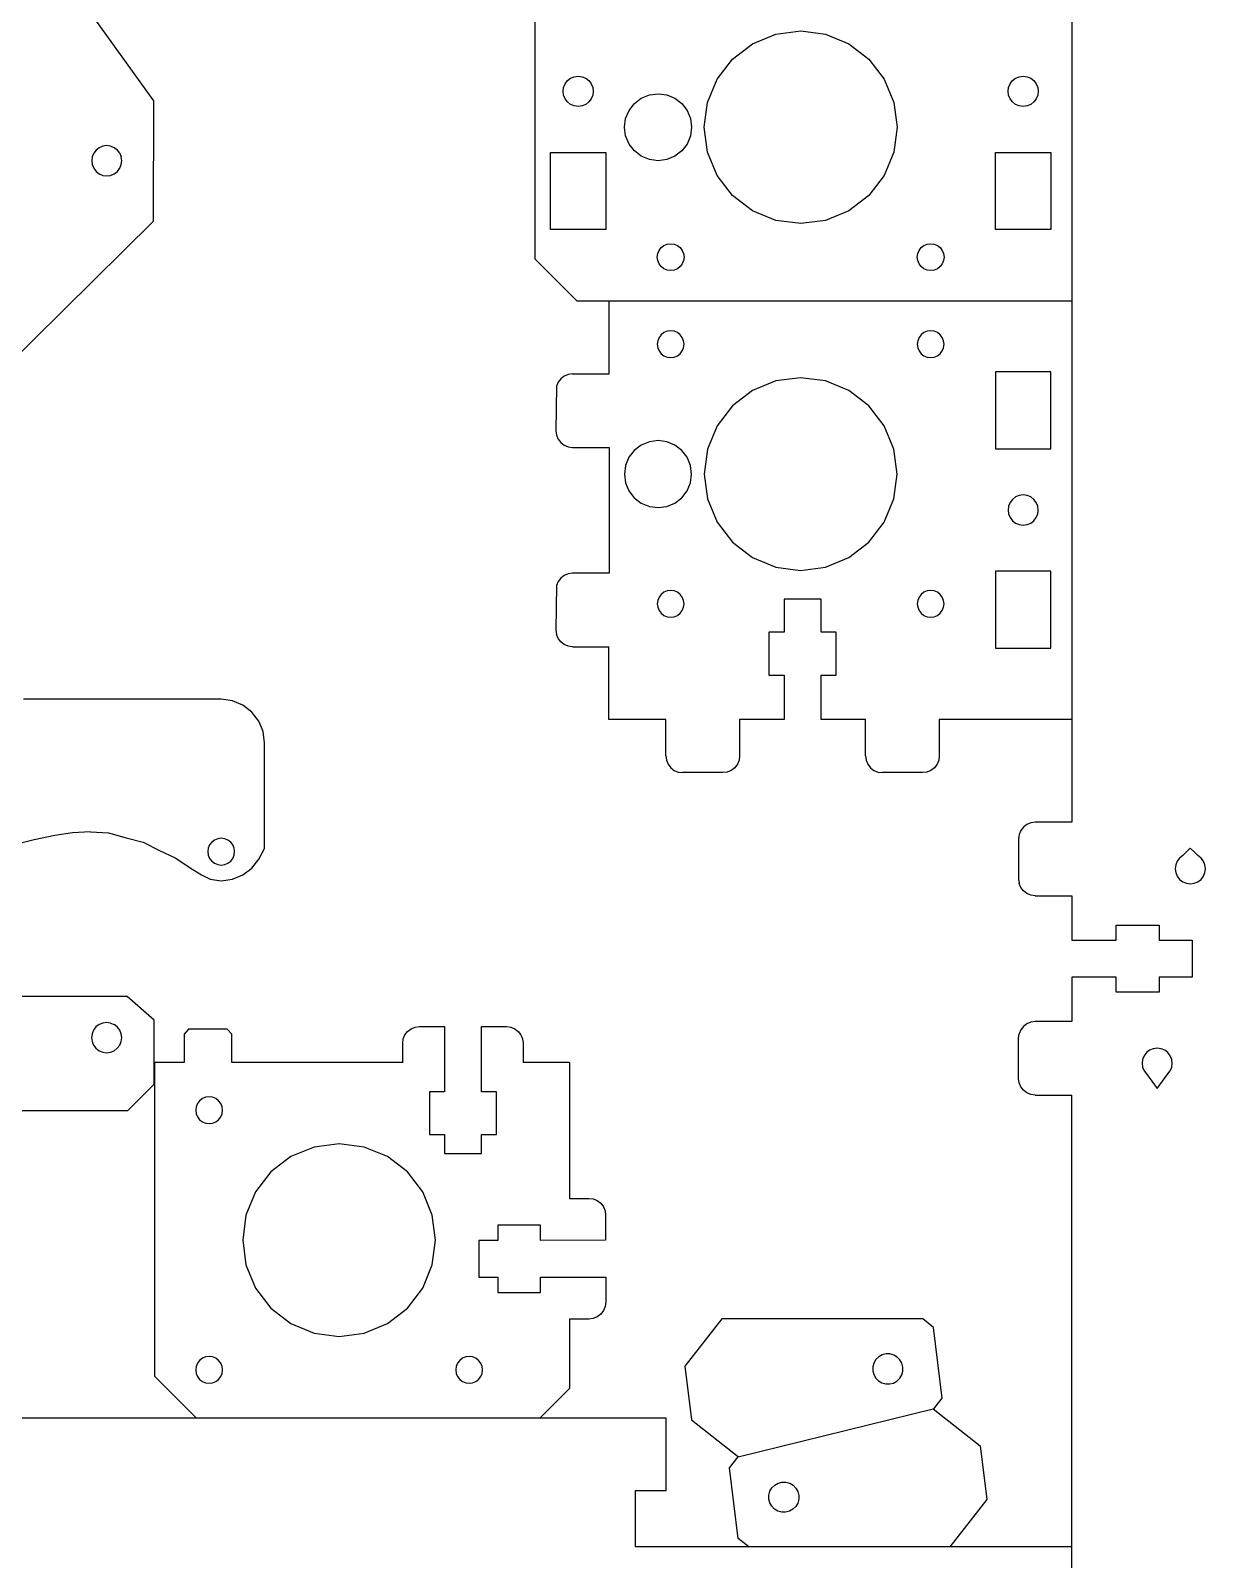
# Model space of a CAD drawing. Extents: x -217 to 655, y -133 to 416.
# Drawn here: x 27.8 to 167.9, y 43.9 to 226.1 of the extents above; entities that cross this region are included whole.
import ezdxf

# ---------------------------------------------------------------- set-up
doc = ezdxf.new("R2010")
doc.units = 0
doc.layers.add('Layer_1', color=7, linetype='CONTINUOUS')

msp = doc.modelspace()

# ---------------------------------------------------------------- linework, layer by layer
at = {"layer": 'Layer_1', "color": 4}
for points in [[(-0.573953, 160.890657), (42.443496, 203.386183), (42.514924, 217.700212), (28.047084, 237.8526), (28.06492, 291.423966), (42.362668, 305.755973), (42.362668, 317.578149), (39.368657, 320.740223)], [(-15.843218, 97.3976), (39.376548, 97.3976), (42.519637, 100.54068), (42.519637, 108.1729), (39.311905, 111.007315), (1.108617, 111.007315)]]:
    msp.add_lwpolyline(points, dxfattribs=at)
at = {"layer": 'Layer_1', "color": 5}
for points in [[(103.529189, 243.805985), (87.904323, 243.805985), (87.904323, 198.895963), (92.904285, 193.905964), (151.9038, 193.905964)], [(92.408824, 185.19305), (96.7588, 185.19305), (96.7588, 193.936116)], [(90.67677, 184.195084), (90.476984, 183.713697), (90.408884, 178.406649), (90.476984, 177.89007)], [(90.994608, 184.608483), (90.67677, 184.195084)], [(91.408854, 184.925644), (90.994608, 184.608483)], [(91.8912, 185.125062), (91.408854, 184.925644)], [(92.408824, 185.19305), (91.8912, 185.125062)], [(90.476984, 177.89007), (90.67677, 177.408683)], [(90.67677, 177.408683), (90.994608, 176.995256)], [(90.994608, 176.995256), (91.408854, 176.678066)], [(91.408854, 176.678066), (91.8912, 176.478676)], [(91.8912, 176.478676), (92.408824, 176.410689), (96.7588, 176.410689)], [(96.7588, 176.410689), (96.7588, 171.121252), (96.7588, 166.730072), (96.7588, 161.440635)], [(90.67677, 160.442669), (90.476984, 159.961282), (90.408884, 154.654263), (90.476984, 154.137683)], [(90.994608, 160.856068), (90.67677, 160.442669)], [(91.408854, 161.173257), (90.994608, 160.856068)], [(91.8912, 161.372647), (91.408854, 161.173257)], [(92.408824, 161.440635), (91.8912, 161.372647)], [(96.7588, 161.440635), (92.408824, 161.440635)], [(117.627741, 158.327619), (117.627741, 154.385511)], [(122.027727, 158.327619), (117.627741, 158.327619)], [(122.027727, 154.385511), (122.027727, 158.327619)], [(90.67677, 153.656268), (90.476984, 154.137683)], [(90.994608, 153.242869), (90.67677, 153.656268)], [(91.408854, 152.92568), (90.994608, 153.242869)], [(115.827756, 154.385511), (115.827756, 149.29569)], [(117.627741, 154.385511), (115.827756, 154.385511)], [(123.827712, 149.29569), (123.827712, 154.385511), (122.027727, 154.385511)], [(91.8912, 152.72629), (91.408854, 152.92568)], [(92.408824, 152.658274), (91.8912, 152.72629)], [(92.408824, 152.658274), (96.7588, 152.658274)], [(103.527863, 144.006309), (96.734545, 144.006309), (96.734545, 152.660831)], [(115.827756, 149.29569), (117.627741, 149.29569), (117.627741, 144.006309)], [(122.027727, 149.29569), (123.827712, 149.29569)], [(122.027727, 144.006309), (122.027727, 149.29569)], [(34.946706, 130.617043), (37.109279, 130.507846), (39.209382, 129.88274), (41.236381, 129.361544), (43.179653, 128.390442), (45.028558, 127.499783), (47.133578, 126.121545), (48.172378, 125.472101), (49.191243, 124.959379), (50.5294, 124.783547), (51.867565, 124.959379), (53.114521, 125.474833), (54.185366, 126.294889), (55.006974, 127.363554), (55.679436, 128.60805), (55.699728, 141.232268), (55.523531, 142.567963), (55.006982, 143.812366), (54.185374, 144.881031), (53.11453, 145.70109), (51.867573, 146.216634), (50.53041, 146.428275), (26.939113, 146.42884)], [(103.527863, 139.664997), (103.527863, 144.006309)], [(117.627741, 144.006309), (112.327777, 144.006309)], [(112.327777, 144.006309), (112.327777, 139.664997)], [(127.327691, 144.006309), (122.027727, 144.006309)], [(127.327691, 139.664997), (127.327691, 144.006309)], [(151.916217, 143.992565), (136.113833, 143.992565)], [(136.127606, 144.006309), (136.127606, 139.664997)], [(103.527863, 139.664997), (103.596019, 139.14839)], [(103.596019, 139.14839), (103.795805, 138.666975)], [(103.795805, 138.666975), (104.113643, 138.253604)], [(112.059836, 138.666975), (111.742025, 138.253604)], [(112.259649, 139.14839), (112.059836, 138.666975)], [(112.327777, 139.664997), (112.259649, 139.14839)], [(127.327691, 139.664997), (127.395819, 139.14839)], [(127.395819, 139.14839), (127.595633, 138.666975)], [(127.595633, 138.666975), (127.913443, 138.253604)], [(135.859607, 138.666975), (135.541797, 138.253604)], [(136.059421, 139.14839), (135.859607, 138.666975)], [(136.127606, 139.664997), (136.059421, 139.14839)], [(104.113643, 138.253604), (104.527861, 137.936386)], [(104.527861, 137.936386), (105.010207, 137.736996)], [(105.010207, 137.736996), (105.527859, 137.668981)], [(110.845433, 137.736996), (110.32781, 137.668981), (105.527859, 137.668981)], [(111.327808, 137.936386), (110.845433, 137.736996)], [(111.742025, 138.253604), (111.327808, 137.936386)], [(127.913443, 138.253604), (128.327661, 137.936386)], [(128.327661, 137.936386), (128.810035, 137.736996)], [(128.810035, 137.736996), (129.327659, 137.668981)], [(134.645262, 137.736996), (134.12761, 137.668981), (129.327659, 137.668981)], [(135.127579, 137.936386), (134.645262, 137.736996)], [(135.541797, 138.253604), (135.127579, 137.936386)], [(146.157894, 131.182224), (145.840055, 130.768825)], [(146.572111, 131.499414), (146.157894, 131.182224)], [(147.054485, 131.698804), (146.572111, 131.499414)], [(147.572109, 131.766848), (147.054485, 131.698804)], [(151.922057, 131.766848), (147.572109, 131.766848)], [(34.946714, 130.617275), (34.946714, 130.617275), (32.784138, 130.508077), (30.684035, 130.18756), (28.211089, 129.674085), (26.488751, 129.201337), (25.644701, 128.754193), (24.300417, 127.804603), (23.376481, 126.646414), (21.806131, 124.788615), (20.168469, 123.63788), (18.478147, 122.647683), (16.749821, 121.835961), (14.998144, 121.220632), (13.237774, 120.819625), (11.483363, 120.650871), (9.74957, 120.732289), (8.051044, 121.081813), (6.402443, 121.717363), (4.818422, 122.656867), (3.313636, 123.918256), (1.902739, 125.519452), (0.600385, 127.478382), (-0.578767, 129.812975)], [(145.640298, 130.28741), (145.572113, 129.770803), (145.572113, 124.980419), (145.640298, 124.463811)], [(145.840055, 130.768825), (145.640298, 130.28741)], [(145.840055, 123.982425), (145.640298, 124.463811)], [(146.157894, 123.569026), (145.840055, 123.982425)], [(146.572111, 123.251836), (146.157894, 123.569026)], [(147.054485, 123.052418), (146.572111, 123.251836)], [(147.572109, 122.984402), (147.054485, 123.052418)], [(147.572109, 122.984402), (151.922057, 122.984402)], [(151.922057, 122.984402), (151.922057, 117.695022)], [(157.222049, 117.695022), (157.222049, 119.491423)], [(157.222049, 119.491423), (162.321974, 119.491423)], [(162.321974, 119.491423), (162.321974, 117.695022)], [(151.922057, 117.695022), (157.222049, 117.695022)], [(162.321974, 117.695022), (166.271928, 117.695022)], [(166.271928, 117.695022), (166.271928, 113.303813)], [(151.922057, 113.303813), (151.922057, 108.014404)], [(157.222049, 113.303813), (151.922057, 113.303813)], [(157.222049, 111.507384), (157.222049, 113.303813)], [(166.271928, 113.303813), (162.321974, 113.303813)], [(162.321974, 113.303813), (162.321974, 111.507384)], [(162.321974, 111.507384), (157.222049, 111.507384)], [(146.572111, 107.746999), (146.157894, 107.429781)], [(147.054485, 107.946389), (146.572111, 107.746999)], [(147.572109, 108.014404), (147.054485, 107.946389)], [(151.922057, 108.014404), (147.572109, 108.014404)], [(72.15663, 103.123942), (51.783178, 103.123942), (51.786, 106.510609), (51.217943, 107.075053), (46.643036, 107.075053), (46.115817, 106.49297), (46.115817, 103.123942), (42.557644, 103.123942), (42.557644, 65.758792), (47.557605, 60.768765)], [(72.159424, 103.100007), (72.159424, 105.406637), (72.227468, 105.924289), (72.42683, 106.406635), (72.744048, 106.820853), (73.157419, 107.138663), (73.638833, 107.338477), (74.155441, 107.406605), (77.15346, 107.409992), (77.157411, 99.636999), (75.357426, 99.636999), (75.357426, 94.547206), (77.157411, 94.547206), (77.157411, 92.298431), (81.557368, 92.298431), (81.557368, 94.547206), (83.357381, 94.547206), (83.357381, 99.636999), (81.557368, 99.636999), (81.548901, 107.41637), (84.53453, 107.419192), (85.05111, 107.351035), (85.532553, 107.15125), (85.945924, 106.833412), (86.263141, 106.419194), (86.462503, 105.936848), (86.530547, 105.419196), (86.530547, 103.099866)], [(145.640298, 100.711396), (145.572113, 101.228004), (145.572113, 106.018388), (145.640298, 106.534996)], [(145.840055, 107.01641), (145.640298, 106.534996)], [(146.157894, 107.429781), (145.840055, 107.01641)], [(92.056458, 103.123942), (86.556511, 103.123942)], [(92.056458, 103.123942), (92.056458, 86.9164)], [(145.840055, 100.229982), (145.640298, 100.711396)], [(146.157894, 99.816611), (145.840055, 100.229982)], [(146.572111, 99.499421), (146.157894, 99.816611)], [(147.054485, 99.300003), (146.572111, 99.499421)], [(147.572109, 99.231988), (147.054485, 99.300003)], [(147.572109, 99.231988), (151.922057, 99.231988)], [(92.044435, 86.927), (94.351066, 86.927), (94.868718, 86.858956), (95.351064, 86.659594), (95.765281, 86.342377), (96.083092, 85.929006), (96.282905, 85.447591), (96.351034, 84.930983), (96.35442, 81.932965), (88.581428, 81.929014), (88.581428, 83.728999), (83.491634, 83.728999), (83.491634, 81.929014), (81.24286, 81.929014), (81.24286, 77.529056), (83.491634, 77.529056), (83.491634, 75.729043), (88.581428, 75.729043), (88.581428, 77.529056), (96.360798, 77.537523), (96.363621, 74.551894), (96.295464, 74.035315), (96.095679, 73.553872), (95.77784, 73.140501), (95.363623, 72.823283), (94.881277, 72.623921), (94.363625, 72.555877), (92.044294, 72.555877)], [(92.056458, 72.545193), (92.056458, 64.261773)], [(135.467658, 61.85216), (136.46849, 63.108784), (135.443137, 71.546625), (134.150214, 72.561445), (129.272928, 72.572018), (110.202897, 72.559464), (105.797762, 66.924102), (106.574305, 60.538454), (112.200905, 56.122134)], [(88.557298, 60.768765), (92.057248, 64.261773)], [(113.422234, 45.401935), (112.149569, 46.382287), (111.124215, 54.820128), (112.136459, 56.115069)]]:
    msp.add_lwpolyline(points, dxfattribs=at)
at = {"layer": 'Layer_1', "color": 2}
for points in [[(151.922057, 243.809747), (151.922057, 131.766848)], [(151.922057, -17.035158), (151.922057, 99.231988)], [(99.895406, 52.10474), (103.578773, 52.10474)], [(99.895406, 45.404785), (99.895406, 52.10474)], [(151.981831, 45.404785), (99.895406, 45.404785)]]:
    msp.add_lwpolyline(points, dxfattribs=at)
at = {"layer": 'Layer_1', "color": 7}
for points in [[(116.627659, 225.650488), (119.604059, 226.041592)], [(119.604059, 226.041592), (122.580459, 225.650488)], [(111.472418, 222.680043), (113.85412, 224.503961)], [(113.85412, 224.503961), (116.627659, 225.650488)], [(122.580459, 225.650488), (125.354026, 224.503961)], [(125.354026, 224.503961), (127.735728, 222.680043)], [(109.644832, 220.303083), (111.472418, 222.680043)], [(127.735728, 222.680043), (129.563286, 220.303083)], [(92.183404, 220.413206), (92.61797, 220.592812)], [(92.61797, 220.592812), (93.084258, 220.654083)], [(93.084258, 220.654083), (93.550602, 220.592812)], [(93.550602, 220.592812), (93.985139, 220.413206)], [(145.222979, 220.413206), (145.657516, 220.592812)], [(145.657516, 220.592812), (146.123832, 220.654083)], [(146.123832, 220.654083), (146.590148, 220.592812)], [(146.590148, 220.592812), (147.024714, 220.413206)], [(91.282551, 218.85596), (91.343963, 219.321345)], [(91.343963, 218.390576), (91.282551, 218.85596)], [(91.343963, 219.321345), (91.523936, 219.755007)], [(91.523936, 219.755007), (91.810278, 220.127428)], [(91.810278, 220.127428), (92.183404, 220.413206)], [(93.985139, 220.413206), (94.358265, 220.127428)], [(94.358265, 220.127428), (94.644608, 219.755007)], [(94.644608, 219.755007), (94.824609, 219.321345)], [(94.824609, 219.321345), (94.885993, 218.85596)], [(94.885993, 218.85596), (94.824609, 218.390576)], [(108.496018, 217.535019), (109.644832, 220.303083)], [(129.563286, 220.303083), (130.712128, 217.535019)], [(144.322125, 218.85596), (144.383509, 219.321345)], [(144.383509, 218.390576), (144.322125, 218.85596)], [(144.383509, 219.321345), (144.56351, 219.755007)], [(144.56351, 219.755007), (144.849853, 220.127428)], [(144.849853, 220.127428), (145.222979, 220.413206)], [(147.024714, 220.413206), (147.397811, 220.127428)], [(147.397811, 220.127428), (147.684182, 219.755007)], [(147.684182, 219.755007), (147.864184, 219.321345)], [(147.864184, 219.321345), (147.925539, 218.85596)], [(147.925539, 218.85596), (147.864184, 218.390576)], [(91.523936, 217.956885), (91.343963, 218.390576)], [(91.810278, 217.584493), (91.523936, 217.956885)], [(92.183404, 217.298743), (91.810278, 217.584493)], [(92.61797, 217.119108), (92.183404, 217.298743)], [(93.084258, 217.057838), (92.61797, 217.119108)], [(93.550602, 217.119108), (93.084258, 217.057838)], [(93.985139, 217.298743), (93.550602, 217.119108)], [(94.358265, 217.584493), (93.985139, 217.298743)], [(94.644608, 217.956885), (94.358265, 217.584493)], [(94.824609, 218.390576), (94.644608, 217.956885)], [(99.140126, 216.560562), (99.775803, 217.38736)], [(99.775803, 217.38736), (100.60421, 218.021711)], [(100.60421, 218.021711), (101.56893, 218.420548)], [(101.56893, 218.420548), (102.604206, 218.556579)], [(102.604206, 218.556579), (103.639482, 218.420548)], [(103.639482, 218.420548), (104.604174, 218.021711)], [(104.604174, 218.021711), (105.432609, 217.38736)], [(105.432609, 217.38736), (106.068286, 216.560562)], [(108.104153, 214.564546), (108.496018, 217.535019)], [(130.712128, 217.535019), (131.103965, 214.564546)], [(144.56351, 217.956885), (144.383509, 218.390576)], [(144.849853, 217.584493), (144.56351, 217.956885)], [(145.222979, 217.298743), (144.849853, 217.584493)], [(145.657516, 217.119108), (145.222979, 217.298743)], [(146.123832, 217.057838), (145.657516, 217.119108)], [(147.024714, 217.298743), (146.590148, 217.119108), (146.123832, 217.057838)], [(147.397811, 217.584493), (147.024714, 217.298743)], [(147.684182, 217.956885), (147.397811, 217.584493)], [(147.864184, 218.390576), (147.684182, 217.956885)], [(98.604242, 214.564546), (98.740527, 215.597761)], [(98.740527, 215.597761), (99.140126, 216.560562)], [(106.068286, 216.560562), (106.467856, 215.597761)], [(106.467856, 215.597761), (106.60417, 214.564546)], [(98.740527, 213.53133), (98.604242, 214.564546)], [(99.140126, 212.568557), (98.740527, 213.53133)], [(106.467856, 213.53133), (106.068286, 212.568557)], [(106.60417, 214.564546), (106.467856, 213.53133)], [(108.496018, 211.5941), (108.104153, 214.564546)], [(131.103965, 214.564546), (130.712128, 211.5941)], [(38.439765, 211.479018), (38.154269, 211.851806), (37.782215, 212.137866), (37.348947, 212.317698), (36.884015, 212.379025), (36.419082, 212.317698), (35.985842, 212.137866), (35.613761, 211.851806), (35.328293, 211.479018), (35.148828, 211.044904), (35.087614, 210.57904), (35.148828, 210.113148), (35.328293, 209.679033), (35.613761, 209.306246), (35.985842, 209.020214), (36.419082, 208.840382)], [(38.439765, 211.479018), (38.61923, 211.044904)], [(89.78429, 211.570563), (96.384254, 211.570563)], [(89.78429, 202.388943), (89.78429, 211.570563)], [(96.384254, 211.570563), (96.384254, 202.388943)], [(99.775803, 211.741787), (99.140126, 212.568557)], [(100.60421, 211.10738), (99.775803, 211.741787)], [(105.432609, 211.741787), (104.604174, 211.10738)], [(106.068286, 212.568557), (105.432609, 211.741787)], [(109.644832, 208.826036), (108.496018, 211.5941)], [(130.712128, 211.5941), (129.563286, 208.826036)], [(142.823864, 211.570563), (149.423828, 211.570563)], [(142.823864, 202.388943), (142.823864, 211.570563)], [(149.423828, 211.570563), (149.423828, 202.388943)], [(36.419082, 208.840382), (36.884015, 208.779055), (37.348947, 208.840382), (37.782215, 209.020214), (38.154269, 209.306246), (38.407535, 209.645421), (38.439765, 209.679033), (38.61923, 210.113148), (38.680415, 210.57904), (38.61923, 211.044904)], [(101.56893, 210.708572), (100.60421, 211.10738)], [(102.604206, 210.572569), (101.56893, 210.708572)], [(103.639482, 210.708572), (102.604206, 210.572569)], [(104.604174, 211.10738), (103.639482, 210.708572)], [(111.472418, 206.449104), (109.644832, 208.826036)], [(129.563286, 208.826036), (127.735728, 206.449104)], [(113.85412, 204.625187), (111.472418, 206.449104)], [(127.735728, 206.449104), (125.354026, 204.625187)], [(116.627659, 203.478603), (113.85412, 204.625187)], [(125.354026, 204.625187), (122.580459, 203.478603)], [(96.384254, 202.388943), (89.78429, 202.388943)], [(119.604059, 203.087556), (116.627659, 203.478603)], [(122.580459, 203.478603), (119.604059, 203.087556)], [(149.423828, 202.388943), (142.823864, 202.388943)], [(102.972816, 200.224665), (103.304202, 200.478439)], [(103.304202, 200.478439), (103.690084, 200.637923)], [(103.690084, 200.637923), (104.104189, 200.692336)], [(104.104189, 200.692336), (104.518293, 200.637923)], [(104.518293, 200.637923), (104.904176, 200.478439)], [(104.904176, 200.478439), (105.235561, 200.224665)], [(133.972585, 200.224665), (134.303942, 200.478439)], [(134.303942, 200.478439), (134.689825, 200.637923)], [(134.689825, 200.637923), (135.103929, 200.692336)], [(135.103929, 200.692336), (135.518034, 200.637923)], [(135.518034, 200.637923), (135.903916, 200.478439)], [(135.903916, 200.478439), (136.235273, 200.224665)], [(102.504186, 199.09555), (102.558712, 199.508837)], [(102.558712, 198.682264), (102.504186, 199.09555)], [(102.558712, 199.508837), (102.718562, 199.893929)], [(102.718562, 198.297172), (102.558712, 198.682264)], [(102.718562, 199.893929), (102.972816, 200.224665)], [(105.235561, 200.224665), (105.489815, 199.893929)], [(105.489815, 199.893929), (105.649666, 199.508837)], [(105.649666, 198.682264), (105.489815, 198.297172)], [(105.649666, 199.508837), (105.704191, 199.09555)], [(105.704191, 199.09555), (105.649666, 198.682264)], [(133.503955, 199.09555), (133.55848, 199.508837)], [(133.55848, 198.682264), (133.503955, 199.09555)], [(133.55848, 199.508837), (133.718331, 199.893929)], [(133.718331, 198.297172), (133.55848, 198.682264)], [(133.718331, 199.893929), (133.972585, 200.224665)], [(136.235273, 200.224665), (136.489556, 199.893929)], [(136.489556, 199.893929), (136.649406, 199.508837)], [(136.649406, 198.682264), (136.489556, 198.297172)], [(136.649406, 199.508837), (136.703932, 199.09555)], [(136.703932, 199.09555), (136.649406, 198.682264)], [(102.972816, 197.966436), (102.718562, 198.297172)], [(103.304202, 197.71269), (102.972816, 197.966436)], [(103.690084, 197.55315), (103.304202, 197.71269)], [(104.104189, 197.498737), (103.690084, 197.55315)], [(104.518293, 197.55315), (104.104189, 197.498737)], [(104.904176, 197.71269), (104.518293, 197.55315)], [(105.235561, 197.966436), (104.904176, 197.71269)], [(105.489815, 198.297172), (105.235561, 197.966436)], [(133.972585, 197.966436), (133.718331, 198.297172)], [(134.303942, 197.71269), (133.972585, 197.966436)], [(134.689825, 197.55315), (134.303942, 197.71269)], [(135.103929, 197.498737), (134.689825, 197.55315)], [(135.518034, 197.55315), (135.103929, 197.498737)], [(135.903916, 197.71269), (135.518034, 197.55315)], [(136.235273, 197.966436), (135.903916, 197.71269)], [(136.489556, 198.297172), (136.235273, 197.966436)], [(102.717236, 189.51515), (102.557385, 189.130002)], [(102.97149, 189.845858), (102.717236, 189.51515)], [(103.302875, 190.099604), (102.97149, 189.845858)], [(103.688758, 190.259116), (103.302875, 190.099604)], [(104.102862, 190.313529), (103.688758, 190.259116)], [(104.516967, 190.259116), (104.102862, 190.313529)], [(104.902849, 190.099604), (104.516967, 190.259116)], [(105.234235, 189.845858), (104.902849, 190.099604)], [(105.488489, 189.51515), (105.234235, 189.845858)], [(105.648339, 189.130002), (105.488489, 189.51515)], [(133.716976, 189.51515), (133.557154, 189.130002)], [(133.971259, 189.845858), (133.716976, 189.51515)], [(134.302616, 190.099604), (133.971259, 189.845858)], [(134.688498, 190.259116), (134.302616, 190.099604)], [(135.102603, 190.313529), (134.688498, 190.259116)], [(135.516707, 190.259116), (135.102603, 190.313529)], [(135.902618, 190.099604), (135.516707, 190.259116)], [(136.233975, 189.845858), (135.902618, 190.099604)], [(136.488229, 189.51515), (136.233975, 189.845858)], [(136.64808, 189.130002), (136.488229, 189.51515)], [(102.557385, 189.130002), (102.50286, 188.716744)], [(102.50286, 188.716744), (102.557385, 188.303486)], [(102.557385, 188.303486), (102.717236, 187.918337)], [(102.717236, 187.918337), (102.97149, 187.587629)], [(105.234235, 187.587629), (105.488489, 187.918337)], [(105.488489, 187.918337), (105.648339, 188.303486)], [(105.702865, 188.716744), (105.648339, 189.130002)], [(105.648339, 188.303486), (105.702865, 188.716744)], [(133.557154, 189.130002), (133.502629, 188.716744)], [(133.502629, 188.716744), (133.557154, 188.303486)], [(133.557154, 188.303486), (133.716976, 187.918337)], [(133.716976, 187.918337), (133.971259, 187.587629)], [(136.233975, 187.587629), (136.488229, 187.918337)], [(136.488229, 187.918337), (136.64808, 188.303486)], [(136.702577, 188.716744), (136.64808, 189.130002)], [(136.64808, 188.303486), (136.702577, 188.716744)], [(102.97149, 187.587629), (103.302875, 187.333883)], [(103.302875, 187.333883), (103.688758, 187.174371)], [(103.688758, 187.174371), (104.102862, 187.119958)], [(104.102862, 187.119958), (104.516967, 187.174371)], [(104.516967, 187.174371), (104.902849, 187.333883)], [(104.902849, 187.333883), (105.234235, 187.587629)], [(133.971259, 187.587629), (134.302616, 187.333883)], [(134.302616, 187.333883), (134.688498, 187.174371)], [(134.688498, 187.174371), (135.102603, 187.119958)], [(135.102603, 187.119958), (135.516707, 187.174371)], [(135.516707, 187.174371), (135.902618, 187.333883)], [(135.902618, 187.333883), (136.233975, 187.587629)], [(116.626361, 184.333691), (113.852793, 183.187107)], [(119.602761, 184.724738), (116.626361, 184.333663)], [(122.579133, 184.333691), (119.602761, 184.724738)], [(125.3527, 183.187107), (122.579133, 184.333691)], [(142.822538, 185.423323), (142.822538, 176.241731)], [(149.422474, 185.423323), (142.822538, 185.423323)], [(149.422474, 176.241731), (149.422474, 185.423323)], [(113.852793, 183.187107), (111.471092, 181.363218)], [(127.734401, 181.363218), (125.3527, 183.187107)], [(111.471092, 181.363218), (109.643505, 178.986229)], [(129.56196, 178.986229), (127.734401, 181.363218)], [(109.643505, 178.986229), (108.494692, 176.218194)], [(130.710802, 176.218194), (129.56196, 178.986229)], [(101.567604, 177.103694), (100.602883, 176.704914)], [(102.602879, 177.239754), (101.567604, 177.103694)], [(103.638155, 177.103694), (102.602879, 177.239754)], [(105.431282, 176.070507), (104.602847, 176.704914), (103.638155, 177.103694)], [(99.774477, 176.070507), (99.138799, 175.243737), (98.739201, 174.280936)], [(100.602883, 176.704914), (99.774477, 176.070507)], [(106.06696, 175.243737), (105.431282, 176.070507)], [(106.46653, 174.280936), (106.06696, 175.243737)], [(108.494692, 176.218194), (108.102826, 173.24772)], [(131.102639, 173.24772), (130.710802, 176.218194)], [(142.822538, 176.241731), (149.422474, 176.241731)], [(98.739201, 174.280936), (98.602916, 173.24772)], [(98.602916, 173.24772), (98.739201, 172.214505)], [(106.602843, 173.24772), (106.46653, 174.280936)], [(106.46653, 172.214505), (106.602843, 173.24772)], [(108.102826, 173.24772), (108.494692, 170.277247)], [(130.710802, 170.277247), (131.102639, 173.24772)], [(98.739201, 172.214505), (99.138799, 171.251704)], [(106.06696, 171.251704), (106.46653, 172.214505)], [(99.138799, 171.251704), (99.774477, 170.424934)], [(99.774477, 170.424934), (100.602883, 169.790526)], [(100.602883, 169.790526), (101.567604, 169.391746)], [(103.638155, 169.391746), (104.602847, 169.790526), (105.431282, 170.424934)], [(105.431282, 170.424934), (106.06696, 171.251704)], [(108.494692, 170.277247), (109.643505, 167.509211)], [(129.56196, 167.509211), (130.710802, 170.277247)], [(144.562184, 169.855381), (144.382211, 169.42169)], [(144.848498, 170.227801), (144.562184, 169.855381)], [(145.221652, 170.513551), (144.848498, 170.227801)], [(145.65619, 170.693158), (145.221652, 170.513551)], [(146.122506, 170.754428), (145.65619, 170.693158)], [(146.588821, 170.693158), (146.122506, 170.754428)], [(147.023359, 170.513551), (146.588821, 170.693158)], [(147.396513, 170.227801), (147.023359, 170.513551)], [(147.682828, 169.855381), (147.396513, 170.227801)], [(147.862829, 169.42169), (147.682828, 169.855381)], [(101.567604, 169.391746), (102.602879, 169.255715)], [(102.602879, 169.255715), (103.638155, 169.391746)], [(144.382211, 169.42169), (144.320827, 168.956306)], [(144.320827, 168.956306), (144.382211, 168.490949)], [(144.382211, 168.490949), (144.562184, 168.057258)], [(144.562184, 168.057258), (144.848498, 167.684838)], [(144.848498, 167.684838), (145.221652, 167.399088)], [(147.023359, 167.399088), (147.396513, 167.684838)], [(147.396513, 167.684838), (147.682828, 168.057258)], [(147.682828, 168.057258), (147.862829, 168.490949)], [(147.924241, 168.956306), (147.862829, 169.42169)], [(147.862829, 168.490949), (147.924241, 168.956306)], [(109.643505, 167.509211), (111.471092, 165.132251)], [(127.734401, 165.132251), (129.56196, 167.509211)], [(145.221652, 167.399088), (145.65619, 167.219454)], [(145.65619, 167.219454), (146.122506, 167.158183)], [(146.122506, 167.158183), (146.588821, 167.219454)], [(146.588821, 167.219454), (147.023359, 167.399088)], [(111.471092, 165.132251), (113.852793, 163.308333)], [(125.3527, 163.308333), (127.734401, 165.132251)], [(113.852793, 163.308333), (116.626361, 162.161777)], [(116.626361, 162.161777), (119.602761, 161.770702)], [(119.602761, 161.770702), (122.579133, 162.161777)], [(122.579133, 162.161777), (125.3527, 163.308333)], [(142.822538, 161.670908), (142.822538, 152.489316)], [(149.422474, 161.670908), (142.822538, 161.670908)], [(149.422474, 152.489316), (149.422474, 161.670908)], [(102.717236, 158.577104), (102.557385, 158.191983)], [(102.97149, 158.907812), (102.717236, 158.577104)], [(103.302875, 159.161586), (102.97149, 158.907812)], [(103.688758, 159.321098), (103.302875, 159.161586)], [(104.102862, 159.37551), (103.688758, 159.321098)], [(104.516967, 159.321098), (104.102862, 159.37551)], [(104.902849, 159.161586), (104.516967, 159.321098)], [(105.234235, 158.907812), (104.902849, 159.161586)], [(105.488489, 158.577104), (105.234235, 158.907812)], [(105.648339, 158.191983), (105.488489, 158.577104)], [(133.716976, 158.577104), (133.557154, 158.191983)], [(133.971259, 158.907812), (133.716976, 158.577104)], [(134.302616, 159.161586), (133.971259, 158.907812)], [(134.688498, 159.321098), (134.302616, 159.161586)], [(135.102603, 159.37551), (134.688498, 159.321098)], [(135.516707, 159.321098), (135.102603, 159.37551)], [(135.902618, 159.161586), (135.516707, 159.321098)], [(136.233975, 158.907812), (135.902618, 159.161586)], [(136.488229, 158.577104), (136.233975, 158.907812)], [(136.64808, 158.191983), (136.488229, 158.577104)], [(102.557385, 158.191983), (102.50286, 157.778725)], [(102.50286, 157.778725), (102.557385, 157.365411)], [(102.557385, 157.365411), (102.717236, 156.980318)], [(102.717236, 156.980318), (102.97149, 156.64961)], [(105.234235, 156.64961), (105.488489, 156.980318)], [(105.488489, 156.980318), (105.648339, 157.365411)], [(105.702865, 157.778725), (105.648339, 158.191983)], [(105.648339, 157.365411), (105.702865, 157.778725)], [(133.557154, 158.191983), (133.502629, 157.778725)], [(133.502629, 157.778725), (133.557154, 157.365411)], [(133.557154, 157.365411), (133.716976, 156.980318)], [(133.716976, 156.980318), (133.971259, 156.64961)], [(136.233975, 156.64961), (136.488229, 156.980318)], [(136.488229, 156.980318), (136.64808, 157.365411)], [(136.702577, 157.778725), (136.64808, 158.191983)], [(136.64808, 157.365411), (136.702577, 157.778725)], [(102.97149, 156.64961), (103.302875, 156.395836)], [(103.302875, 156.395836), (103.688758, 156.236296)], [(103.688758, 156.236296), (104.102862, 156.181884)], [(104.102862, 156.181884), (104.516967, 156.236296)], [(104.516967, 156.236296), (104.902849, 156.395836)], [(104.902849, 156.395836), (105.234235, 156.64961)], [(133.971259, 156.64961), (134.302616, 156.395836)], [(134.302616, 156.395836), (134.688498, 156.236296)], [(134.688498, 156.236296), (135.102603, 156.181884)], [(135.102603, 156.181884), (135.516707, 156.236296)], [(135.516707, 156.236296), (135.902618, 156.395836)], [(135.902618, 156.395836), (136.233975, 156.64961)], [(142.822538, 152.489316), (149.422474, 152.489316)], [(49.398027, 129.37931), (49.143776, 129.048604)], [(49.729413, 129.633084), (49.398027, 129.37931)], [(50.115295, 129.792624), (49.729413, 129.633084)], [(50.5294, 129.847037), (50.115298, 129.792624)], [(50.943507, 129.792624), (50.5294, 129.847037)], [(51.32939, 129.633084), (50.943507, 129.792624)], [(51.660775, 129.37931), (51.32939, 129.633084)], [(51.915029, 129.048602), (51.660775, 129.37931)], [(48.983925, 128.663509), (48.9294, 128.250167)], [(48.9294, 128.250167), (48.983925, 127.836937)], [(49.143776, 129.048602), (48.983925, 128.663509)], [(48.983925, 127.836937), (49.143776, 127.451817)], [(52.07488, 128.663509), (51.915029, 129.048602)], [(51.915029, 127.451817), (52.07488, 127.836937)], [(52.129405, 128.250167), (52.074877, 128.663509)], [(52.07488, 127.836937), (52.129405, 128.250167)], [(165.154017, 127.770056), (164.781258, 127.484504)], [(166.954002, 127.77031), (166.519888, 128.211226), (166.053996, 128.669244), (165.588103, 128.211113), (165.154017, 127.770056)], [(167.326846, 127.48487), (166.954002, 127.77031)], [(49.143776, 127.451817), (49.39803, 127.12108)], [(49.398027, 127.121109), (49.729413, 126.867334)], [(49.729413, 126.867334), (50.115295, 126.707822)], [(50.115295, 126.707822), (50.5294, 126.65341)], [(50.5294, 126.65341), (50.943507, 126.707822)], [(50.943507, 126.707822), (51.32939, 126.867334)], [(51.32939, 126.867334), (51.660775, 127.121109)], [(51.660775, 127.121109), (51.915029, 127.451817)], [(164.315535, 126.679154), (164.254265, 126.214165)], [(164.254265, 126.214165), (164.315648, 125.74926)], [(164.495254, 127.112394), (164.315535, 126.679154)], [(164.315648, 125.74926), (164.495536, 125.316021)], [(164.781258, 127.484504), (164.495254, 127.112394)], [(167.612935, 127.112873), (167.326846, 127.48487)], [(167.792823, 126.679634), (167.612935, 127.112873)], [(167.613189, 125.316444), (167.792964, 125.74974)], [(167.854235, 126.214673), (167.792823, 126.679634)], [(167.792964, 125.74974), (167.854235, 126.214673)], [(164.495536, 125.316021), (164.781653, 124.943996)], [(164.781653, 124.943996), (165.154469, 124.658584)], [(165.154469, 124.658584), (165.58864, 124.479204)], [(165.58864, 124.479204), (166.054504, 124.418046)], [(166.054504, 124.418046), (166.52034, 124.479317)], [(166.52034, 124.479317), (166.954454, 124.658838)], [(166.954454, 124.658838), (167.327185, 124.944362)], [(167.327185, 124.944362), (167.613189, 125.316444)], [(37.332999, 107.82509), (36.868066, 107.886388), (36.403133, 107.82509), (35.969894, 107.645258), (35.597812, 107.359197), (35.312344, 106.98641)], [(37.332999, 107.82509), (37.766267, 107.645258)], [(38.603278, 106.552239), (38.423813, 106.98641), (38.138317, 107.359197), (37.766267, 107.645258)], [(35.312344, 106.98641), (35.132879, 106.552239), (35.071665, 106.086432), (35.132879, 105.620596), (35.312344, 105.186425), (35.597812, 104.813638), (35.969894, 104.527605), (36.403133, 104.347773), (36.868066, 104.286446), (37.332999, 104.347773), (37.766267, 104.527605), (38.138317, 104.813638), (38.423813, 105.186425), (38.603278, 105.620596), (38.664464, 106.086432), (38.604182, 106.505701), (38.604182, 106.552239)], [(160.544201, 103.923074), (160.364425, 103.489778)], [(160.830205, 104.295156), (160.544201, 103.923074)], [(161.202936, 104.58068), (160.830205, 104.295156)], [(161.63705, 104.760202), (161.202936, 104.58068)], [(162.102886, 104.821472), (161.63705, 104.760202)], [(162.56875, 104.760314), (162.102886, 104.821472)], [(163.002921, 104.580934), (162.56875, 104.760314)], [(163.375736, 104.295523), (163.002921, 104.580934)], [(163.661853, 103.923497), (163.375736, 104.295523)], [(163.841742, 103.490258), (163.661853, 103.923497)], [(160.364425, 103.489778), (160.303155, 103.024845)], [(160.303155, 103.024845), (160.364566, 102.559884)], [(160.364566, 102.559884), (160.544455, 102.126645)], [(160.544455, 102.126645), (160.830543, 101.754648)], [(163.376131, 101.755015), (163.662135, 102.127125)], [(163.662135, 102.127125), (163.841854, 102.560364)], [(163.903125, 103.025353), (163.841742, 103.490258)], [(163.841854, 102.560364), (163.903125, 103.025353)], [(160.830543, 101.754648), (162.103394, 100.00583), (163.376131, 101.755015)], [(47.953817, 98.560682), (47.699563, 98.229974)], [(48.285202, 98.814428), (47.953817, 98.560682)], [(48.671085, 98.97394), (48.285202, 98.814428)], [(49.08519, 99.028353), (48.671085, 98.97394)], [(49.499294, 98.97394), (49.08519, 99.028353)], [(49.885177, 98.814428), (49.499294, 98.97394)], [(50.216562, 98.560682), (49.885177, 98.814428)], [(50.470816, 98.229974), (50.216562, 98.560682)], [(47.539712, 97.844826), (47.485187, 97.431568)], [(47.485187, 97.431568), (47.539712, 97.01831)], [(47.699563, 98.229974), (47.539712, 97.844826)], [(47.539712, 97.01831), (47.699563, 96.633161)], [(47.699563, 96.633161), (47.953817, 96.302453)], [(50.216562, 96.302453), (50.470816, 96.633161)], [(50.630667, 97.844826), (50.470816, 98.229974)], [(50.470816, 96.633161), (50.630667, 97.01831)], [(50.685192, 97.431568), (50.630667, 97.844826)], [(50.630667, 97.01831), (50.685192, 97.431568)], [(47.953817, 96.302453), (48.285202, 96.048707)], [(48.285202, 96.048707), (48.671085, 95.889195)], [(48.671085, 95.889195), (49.08519, 95.834783)], [(49.08519, 95.834783), (49.499294, 95.889195)], [(49.499294, 95.889195), (49.885177, 96.048707)], [(49.885177, 96.048707), (50.216562, 96.302453)], [(61.608688, 93.048516), (58.835121, 91.901931)], [(64.585088, 93.439563), (61.608688, 93.048487)], [(67.56146, 93.048516), (64.585088, 93.439563)], [(70.335027, 91.901931), (67.56146, 93.048516)], [(58.835121, 91.901931), (56.453419, 90.078042)], [(72.716729, 90.078042), (70.335027, 91.901931)], [(56.453419, 90.078042), (54.625833, 87.701054)], [(74.544287, 87.701054), (72.716729, 90.078042)], [(54.625833, 87.701054), (53.477019, 84.933018)], [(75.693129, 84.933018), (74.544287, 87.701054)], [(53.477019, 84.933018), (53.085153, 81.962544)], [(76.084966, 81.962544), (75.693129, 84.933018)], [(53.085153, 81.962544), (53.477019, 78.992071)], [(75.693129, 78.992071), (76.084966, 81.962544)], [(53.477019, 78.992071), (54.625833, 76.224035)], [(74.544287, 76.224035), (75.693129, 78.992071)], [(54.625833, 76.224035), (56.453419, 73.847075)], [(72.716729, 73.847075), (74.544287, 76.224035)], [(56.453419, 73.847075), (58.835121, 72.023158)], [(70.335027, 72.023158), (72.716729, 73.847075)], [(58.835121, 72.023158), (61.608688, 70.876602)], [(67.56146, 70.876602), (70.335027, 72.023158)], [(61.608688, 70.876602), (64.585088, 70.485526)], [(64.585088, 70.485526), (67.56146, 70.876602)], [(47.953817, 67.622636), (47.699563, 67.291928)], [(48.285202, 67.87641), (47.953817, 67.622636)], [(48.671085, 68.035922), (48.285202, 67.87641)], [(49.08519, 68.090334), (48.671085, 68.035922)], [(49.499294, 68.035922), (49.08519, 68.090334)], [(49.885177, 67.87641), (49.499294, 68.035922)], [(50.216562, 67.622636), (49.885177, 67.87641)], [(50.470816, 67.291928), (50.216562, 67.622636)], [(78.953586, 67.622636), (78.699304, 67.291928)], [(79.284943, 67.87641), (78.953586, 67.622636)], [(79.670825, 68.035922), (79.284943, 67.87641)], [(80.08493, 68.090334), (79.670825, 68.035922)], [(80.499035, 68.035922), (80.08493, 68.090334)], [(80.884945, 67.87641), (80.499035, 68.035922)], [(81.216302, 67.622636), (80.884945, 67.87641)], [(81.470556, 67.291928), (81.216302, 67.622636)], [(128.580644, 67.715263), (128.341688, 67.309843)], [(128.91621, 68.04483), (128.580644, 67.715263)], [(129.325557, 68.276098), (128.91621, 68.04483)], [(129.780709, 68.393385), (129.325557, 68.276098)], [(130.250705, 68.388521), (129.780709, 68.393385)], [(130.703499, 68.262019), (130.250705, 68.388521)], [(131.108259, 68.022415), (130.703499, 68.262019)], [(131.437358, 67.686024), (131.108259, 68.022415)], [(131.668392, 67.275796), (131.437358, 67.686024)], [(47.539712, 66.906807), (47.485187, 66.493549)], [(47.485187, 66.493549), (47.539712, 66.080235)], [(47.699563, 67.291928), (47.539712, 66.906807)], [(47.539712, 66.080235), (47.699563, 65.695143)], [(47.699563, 65.695143), (47.953817, 65.364435)], [(50.216562, 65.364435), (50.470816, 65.695143)], [(50.630667, 66.906807), (50.470816, 67.291928)], [(50.470816, 65.695143), (50.630667, 66.080235)], [(50.685192, 66.493549), (50.630667, 66.906807)], [(50.630667, 66.080235), (50.685192, 66.493549)], [(78.539481, 66.906807), (78.484956, 66.493549)], [(78.484956, 66.493549), (78.539481, 66.080235)], [(78.699304, 67.291928), (78.539481, 66.906807)], [(78.539481, 66.080235), (78.699304, 65.695143)], [(78.699304, 65.695143), (78.953586, 65.364435)], [(81.216302, 65.364435), (81.470556, 65.695143)], [(81.630407, 66.906807), (81.470556, 67.291928)], [(81.470556, 65.695143), (81.630407, 66.080235)], [(81.684904, 66.493549), (81.630407, 66.906807)], [(81.630407, 66.080235), (81.684904, 66.493549)], [(128.2156, 66.856218), (128.211048, 66.385293)], [(128.211048, 66.385293), (128.328251, 65.929192)], [(128.341688, 67.309843), (128.2156, 66.856218)], [(128.328251, 65.929192), (128.559313, 65.518968)], [(131.416024, 65.489757), (131.654983, 65.895149)], [(131.654983, 65.895149), (131.781043, 66.34877)], [(131.785626, 66.81967), (131.668392, 67.275796)], [(131.781043, 66.34877), (131.785626, 66.81967)], [(47.953817, 65.364435), (48.285202, 65.11066)], [(48.285202, 65.11066), (48.671085, 64.95112)], [(48.671085, 64.95112), (49.08519, 64.896708)], [(49.08519, 64.896708), (49.499294, 64.95112)], [(49.499294, 64.95112), (49.885177, 65.11066)], [(49.885177, 65.11066), (50.216562, 65.364435)], [(78.953586, 65.364435), (79.284943, 65.11066)], [(79.284943, 65.11066), (79.670825, 64.95112)], [(79.670825, 64.95112), (80.08493, 64.896708)], [(80.08493, 64.896708), (80.499035, 64.95112)], [(80.499035, 64.95112), (80.884945, 65.11066)], [(80.884945, 65.11066), (81.216302, 65.364435)], [(128.559313, 65.518968), (128.888409, 65.182605)], [(128.888409, 65.182605), (129.293144, 64.942969)], [(129.293144, 64.942969), (129.745969, 64.816443)], [(129.745969, 64.816443), (130.215958, 64.811635)], [(130.215958, 64.811635), (130.671118, 64.928865)], [(130.671118, 64.928865), (131.080433, 65.160157)], [(131.080433, 65.160157), (131.416024, 65.489757)], [(112.136367, 56.115058), (135.387203, 61.848523), (141.013803, 57.432203), (141.789225, 51.046419), (137.38409, 45.411057)], [(116.512483, 52.76625), (116.921802, 52.997514)], [(116.921802, 52.997514), (117.376954, 53.114801)], [(117.376954, 53.114801), (117.84695, 53.109937)], [(117.84695, 53.109937), (118.299772, 52.983439)], [(118.299772, 52.983439), (118.704504, 52.743831)], [(115.807293, 51.106709), (115.811873, 51.577637)], [(115.924524, 50.650612), (115.807293, 51.106709)], [(115.811873, 51.577637), (115.937933, 52.031259)], [(115.937933, 52.031259), (116.176889, 52.436679)], [(116.176889, 52.436679), (116.512483, 52.76625)], [(118.704504, 52.743831), (119.033603, 52.40744)], [(119.033603, 52.40744), (119.264665, 51.997215)], [(119.377316, 51.07019), (119.251228, 50.616565)], [(119.264665, 51.997215), (119.381871, 51.541086)], [(119.381871, 51.541086), (119.377316, 51.07019)], [(116.155558, 50.240384), (115.924524, 50.650612)], [(116.484654, 49.904021), (116.155558, 50.240384)], [(116.889417, 49.664389), (116.484654, 49.904021)], [(117.342214, 49.537859), (116.889417, 49.664389)], [(117.812203, 49.533051), (117.342214, 49.537859)], [(118.267362, 49.650281), (117.812203, 49.533051)], [(118.676706, 49.881577), (118.267362, 49.650281)], [(119.012269, 50.211173), (118.676706, 49.881577)], [(119.251228, 50.616565), (119.012269, 50.211173)]]:
    msp.add_lwpolyline(points, dxfattribs=at)
at = {"layer": 'Layer_1', "color": 3}
msp.add_lwpolyline([(103.578773, 52.10474), (103.578773, 60.754682), (-173.518378, 60.754682), (-177.349263, 64.545124), (-177.349263, 177.370894), (-173.503985, 183.759888), (-173.503985, 196.815824)], dxfattribs=at)

doc.saveas('drawing.dxf')
